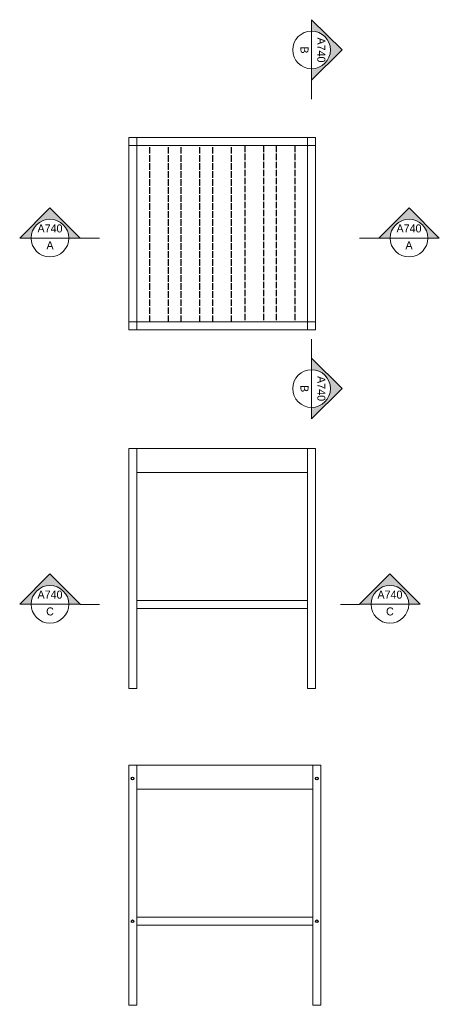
# Model space of a CAD drawing. Header units: millimetres. Extents: x 107 to 5958, y 862 to 5552.
# Drawn here: x 107 to 893, y 3704 to 5552 of the extents above; entities that cross this region are included whole.
import ezdxf
from ezdxf.enums import TextEntityAlignment as Align

# ---------------------------------------------------------------- set-up
doc = ezdxf.new("R2010")
doc.units = ezdxf.units.MM
doc.linetypes.add('ACAD_ISO02W100', pattern=[15, 12, -3])
doc.layers.get('0').update_dxf_attribs({"lineweight": 18})
doc.layers.add('A-ANNO-SYMB', color=3, linetype='Continuous', lineweight=18)
doc.layers.add('A-ELEV-MBE', color=255, linetype='Continuous', lineweight=18)
doc.layers.add('particolari', color=6, linetype='Continuous')

# ---------------------------------------------------------------- blocks, each defined once
blk = doc.blocks.new('SYMBOL')
at = {"layer": 'A-ANNO-SYMB', "linetype": 'Continuous', "lineweight": 20}
h = blk.add_hatch(color=256, dxfattribs=at)
h.dxf.hatch_style = 1
h.paths.add_polyline_path([(11.2063, 4.9481), (11.316, 4.9481, -1), (11.678, 4.9481), (11.7877, 4.9481), (11.497, 5.2405)])
at = {"linetype": 'Continuous', "lineweight": 20}
blk.add_line((11.316, 4.9481), (11.678, 4.9481), dxfattribs=at)
at = {"layer": 'A-ANNO-SYMB', "linetype": 'Continuous', "lineweight": 20}
for p, q in [((11.2063, 4.9481), (11.497, 5.2405)), ((11.7877, 4.9481), (11.497, 5.2405)), ((11.316, 4.9481), (11.2063, 4.9481)), ((11.678, 4.9481), (11.7877, 4.9481))]:
    blk.add_line(p, q, dxfattribs=at)
blk.add_circle((11.497, 4.9481), 0.181, dxfattribs=at)
for tag, p in [('TAVOLA', (11.497, 5.08)), ('SEZIONE', (11.497, 4.9181))]:
    blk.add_attdef(tag, text='', height=0.1, dxfattribs=at).set_placement(p, align=Align.TOP_CENTER)

msp = doc.modelspace()

# ---------------------------------------------------------------- linework, layer by layer
at = {"layer": 'A-ANNO-SYMB'}
for p, q in [((653.5, 5438.1), (653.5, 5402.4)), ((220.3, 5142.2), (256, 5142.2)), ((779.2, 5142.2), (743.5, 5142.2)), ((653.5, 4916.9), (653.5, 4952.7)), ((220.3, 4455.9), (256, 4455.9)), ((743.5, 4455.9), (707.8, 4455.9))]:
    msp.add_line(p, q, dxfattribs=at)
at = {"layer": 'A-ELEV-MBE'}
for p, q in [((311, 4970.5), (311, 5330.5)), ((311, 5330.5), (661, 5330.5)), ((326, 5330.5), (326, 5315.5)), ((646, 5315.5), (646, 5330.5)), ((661, 5330.5), (661, 4970.5)), ((326, 5315.5), (311, 5315.5)), ((326, 5315.5), (646, 5315.5)), ((326, 4985.5), (326, 5315.5)), ((661, 5315.5), (646, 5315.5)), ((646, 5315.5), (646, 4985.5)), ((326, 4985.5), (311, 4985.5)), ((661, 4970.5), (311, 4970.5)), ((326, 4970.5), (326, 4985.5)), ((646, 4985.5), (326, 4985.5)), ((646, 4970.5), (646, 4985.5)), ((646, 4985.5), (661, 4985.5)), ((311, 4298.1), (311, 4748.1)), ((311, 4748.1), (660.9, 4748.1)), ((326, 4298.1), (326, 4748.1)), ((646, 4298), (646, 4748)), ((661, 4298), (661, 4748)), ((326, 4703.1), (646, 4703.1)), ((326, 4463.1), (646, 4463.1)), ((326, 4448.1), (646, 4448.1)), ((646, 4298), (661, 4298)), ((311, 3704.5), (311, 4154.6)), ((311, 4154.6), (671, 4154.6)), ((326, 3704.5), (326, 4154.6)), ((656, 4154.6), (656, 3704.5)), ((671, 4154.6), (671, 3704.5)), ((326, 4109.6), (656, 4109.6)), ((326, 3869.6), (656, 3869.6)), ((326, 3854.6), (656, 3854.6)), ((311, 3704.5), (326, 3704.5)), ((656, 3704.5), (671, 3704.5))]:
    msp.add_line(p, q, dxfattribs=at)
at = {"layer": 'A-ELEV-MBE', "ltscale": 0.2}
msp.add_line((311, 4298.1), (326, 4298.1), dxfattribs=at)
at = {"layer": 'particolari', "linetype": 'ACAD_ISO02W100'}
for p, q in [((350.3, 4985.5), (350.3, 5315.5)), ((385.3, 4985.5), (385.3, 5315.5)), ((409.3, 4985.5), (409.3, 5315.5)), ((444.3, 4985.5), (444.3, 5315.5)), ((468.3, 4985.5), (468.3, 5315.5)), ((503.3, 4985.5), (503.3, 5315.5)), ((528.3, 5315.5), (528.3, 4985.5)), ((563.3, 5315.5), (563.3, 4985.5)), ((587.3, 5315.5), (587.3, 4985.5)), ((622.3, 5315.5), (622.3, 4985.5))]:
    msp.add_line(p, q, dxfattribs=at)
at = {"layer": 'particolari'}
for centre in [(318.3, 4129.6), (663.3, 4129.6), (318.3, 3861.9), (663.5, 3861.9)]:
    msp.add_circle(centre, 2.5, dxfattribs=at)

# ---------------------------------------------------------------- block references
at = {"layer": 'A-ANNO-SYMB'}
ref = msp.add_blockref('SYMBOL', (-311.4, 3252.8), dxfattribs=dict(at, xscale=-195.0110641980523, yscale=195.0110641980523, zscale=195.0110641980523, rotation=270))
ref.add_attrib('SEZIONE', 'B', dxfattribs={"layer": '0', "linetype": 'Continuous', "lineweight": 20, "height": 15, "rotation": 270}).set_placement((647.7, 5494.8), align=Align.TOP_CENTER)
ref.add_attrib('TAVOLA', 'A740', dxfattribs={"layer": '0', "linetype": 'Continuous', "lineweight": 20, "height": 15, "rotation": 270}).set_placement((679.2, 5494.8), align=Align.TOP_CENTER)
ref = msp.add_blockref('SYMBOL', (2405.6, 4177.3), dxfattribs=dict(at, xscale=-195.0110641980523, yscale=195.0110641980523, zscale=195.0110641980523))
ref.add_attrib('SEZIONE', 'A', dxfattribs={"layer": '0', "linetype": 'Continuous', "lineweight": 20, "height": 15}).set_placement((163.6, 5136.3), align=Align.TOP_CENTER)
ref.add_attrib('TAVOLA', 'A740', dxfattribs={"layer": '0', "linetype": 'Continuous', "lineweight": 20, "height": 15}).set_placement((163.6, 5167.9), align=Align.TOP_CENTER)
ref = msp.add_blockref('SYMBOL', (-1406.1, 4177.3), dxfattribs=dict(at, xscale=195.0110641980523, yscale=195.0110641980523, zscale=195.0110641980523))
ref.add_attrib('SEZIONE', 'A', dxfattribs={"layer": '0', "linetype": 'Continuous', "lineweight": 20, "height": 15}).set_placement((835.9, 5136.3), align=Align.TOP_CENTER)
ref.add_attrib('TAVOLA', 'A740', dxfattribs={"layer": '0', "linetype": 'Continuous', "lineweight": 20, "height": 15}).set_placement((835.9, 5167.9), align=Align.TOP_CENTER)
ref = msp.add_blockref('SYMBOL', (-311.4, 7102.3), dxfattribs=dict(at, xscale=195.0110641980523, yscale=195.0110641980523, zscale=195.0110641980523, rotation=270))
ref.add_attrib('SEZIONE', 'B', dxfattribs={"layer": '0', "linetype": 'Continuous', "lineweight": 20, "height": 15, "rotation": 270}).set_placement((647.7, 4860.2), align=Align.TOP_CENTER)
ref.add_attrib('TAVOLA', 'A740', dxfattribs={"layer": '0', "linetype": 'Continuous', "lineweight": 20, "height": 15, "rotation": 270}).set_placement((679.2, 4860.2), align=Align.TOP_CENTER)
ref = msp.add_blockref('SYMBOL', (2405.6, 3491), dxfattribs=dict(at, xscale=-195.0110641980523, yscale=195.0110641980523, zscale=195.0110641980523))
ref.add_attrib('SEZIONE', 'C', dxfattribs={"layer": '0', "linetype": 'Continuous', "lineweight": 20, "height": 15}).set_placement((163.6, 4450.1), align=Align.TOP_CENTER)
ref.add_attrib('TAVOLA', 'A740', dxfattribs={"layer": '0', "linetype": 'Continuous', "lineweight": 20, "height": 15}).set_placement((163.6, 4481.6), align=Align.TOP_CENTER)
ref = msp.add_blockref('SYMBOL', (-1441.9, 3491), dxfattribs=dict(at, xscale=195.0110641980523, yscale=195.0110641980523, zscale=195.0110641980523))
ref.add_attrib('SEZIONE', 'C', dxfattribs={"layer": '0', "linetype": 'Continuous', "lineweight": 20, "height": 15}).set_placement((800.2, 4450.1), align=Align.TOP_CENTER)
ref.add_attrib('TAVOLA', 'A740', dxfattribs={"layer": '0', "linetype": 'Continuous', "lineweight": 20, "height": 15}).set_placement((800.2, 4481.6), align=Align.TOP_CENTER)

doc.saveas('drawing.dxf')
